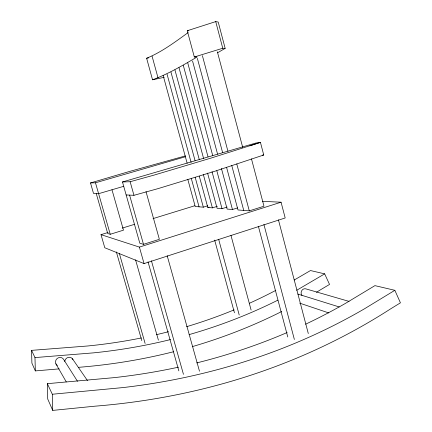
<?xml version="1.0" encoding="UTF-8"?>
<svg xmlns="http://www.w3.org/2000/svg" width="432" height="432" viewBox="0 0 432 432"><rect width="100%" height="100%" fill="white"/><g stroke="black" fill="none" stroke-linecap="round" stroke-linejoin="round"><path stroke-width="0.65" d="M188.158 32.573C175.003 42.082 161.708 52.061 146.621 58.25L152.545 79.796L164.236 77.323M47.326 383.675L47.72 399.017L52.736 410.4L94.975 406.177A855.014 704.651 46.8 0 0 390.512 308.934L400.437 302.827L394.843 290.309L364.284 308.912A833.463 687.247 47 0 1 122.623 387.617L52.321 394.243L47.326 383.675L114.242 377.633A782.897 652.239 46.8 0 0 178.47 367.168M152.545 79.796C168.183 73.991 182.698 65.443 197.046 57.019L194.324 57.002L187.277 30.742L215.719 21.6L218.219 22.054L225.164 48.373L217.744 52.666M316.424 292.297A679.622 580.289 46 0 0 320.971 289.51L329.54 284.434L324.67 273.866L298.339 289.316A663.115 566.384 46.2 0 1 296.617 290.282M294.176 280.044L310.489 270.545L324.67 273.866M146.005 191.619L159.365 239.312L143.5 244.334L139.811 243.216L122.477 181.969L255.782 143.046L260.431 142.366L263.741 154.996L214.79 171.261L157.977 188.649L133.963 195.307L126.149 194.951M249.917 145.805L260.431 142.366L211.221 158.026L154.197 175.063L130.135 181.732L122.477 181.969M108.076 232.475L101.007 234.652L104.787 247.757L144.067 263.59L285.19 217.971L281.065 202.203L262.294 201.339M226.66 167.67L237.989 209.957L249.286 210.865L263.979 206.215L251.467 158.863M101.007 234.652L139.396 247.099L281.065 202.203M207.565 173.113L217.085 208.273L222.021 208.667L227.156 207.063M216.81 170.743L227.14 209.083L232.459 209.509L237.53 207.916M123.763 186.3L98.604 193.693L93.523 193.46L90.499 182.941L129.233 171.536L185.409 155.903M199.303 176.234L207.808 207.49L212.393 207.862L217.355 206.318M96.266 193.585L107.73 233.512L110.246 234.274L123.487 230.175L111.98 189.761M187.785 179.323L195.226 206.512L203.326 207.166L207.743 205.794M207.808 207.49L209.088 207.095M194.324 57.002L222.755 48.249L225.164 48.373M122.213 228.118L134.422 224.354M153.058 218.608L194.827 205.735M90.499 182.941L95.477 182.79L185.377 156.762M146.621 58.25L148.592 57.888M262.402 155.137L263.741 154.996M141.404 337.948A631.125 542.727 45.9 0 1 87.674 345.983L31.563 350.363L31.898 363.128L35.332 370.91L59.157 368.874M31.563 350.363L34.981 357.588L93.452 352.868A663.115 566.384 46.2 0 0 170.575 339.552M187.277 30.742L188.406 30.877M394.843 290.309L374.922 285.638L345.535 303.34A782.897 652.239 46.8 0 1 305.597 324.205M349.024 301.379L306.061 288.938A3.996 3.623 -76.8 0 0 301.811 290.542A3.996 3.623 -76.8 0 0 301.957 295.369M297.891 294.079L339.223 306.947M299.722 303.161L328.779 312.925M72.344 358.625L87.48 380.619M77.485 381.283L63.806 359.721A4.477 4.223 -42.1 0 0 57.046 358.614A4.477 4.223 -42.1 0 0 57.343 365.467M55.885 363.83L66.269 381.893M119.389 253.616L145.12 343.472M116.365 251.932L141.788 340.61M95.477 182.79L110.246 234.274M135.567 259.837L158.404 340.162M129.589 195.107L143.5 244.334M148.036 261.862L178.848 370.872M139.396 247.099L144.067 263.59M130.135 181.732L133.963 195.307M151.421 260.782L183.46 374.333M167.173 255.701L199.487 371.228M152.064 56.138L158.02 77.863M218.635 239.258L239.225 315.009M170.948 72.058L195.048 160.607M214.655 240.1L234.457 312.784M167.049 74.147L191.117 162.394M195.183 177.314L203.326 207.166M163.166 75.519L187.153 163.269M191.236 178.222L199.055 206.82M230.974 235.424L251.116 310.057M183.281 65.297L207.997 156.767M212.026 171.693L222.021 208.667M178.999 67.64L203.688 158.792M174.928 69.887L199.314 159.7M203.38 174.668L212.393 207.862M192.548 61.004L217.582 154.148M221.432 168.475L232.459 209.509M187.736 62.872L212.782 155.795M236.779 163.933L249.286 210.865M202.387 55.631L227.934 151.238M231.757 165.542L243.745 210.422M197.365 58.374L222.647 152.707M263.914 224.489L294.37 339.471M217.377 51.829L242.698 147.366M258.385 226.368L287.777 336.971M278.424 219.807L308.308 333.563M215.719 21.6L222.755 48.249M52.321 394.243L52.736 410.4M34.981 357.588L35.332 370.91M287.177 332.516A782.897 652.239 46.8 0 1 196.679 362.929M281.74 311.483A679.622 580.289 46 0 1 192.38 346.604M173.777 351.68A679.622 580.289 46 0 1 78.327 367.346M277.868 300.159A663.115 566.384 46.2 0 1 189.113 334.611M275.789 290.374A631.125 542.727 45.9 0 1 249.545 303.21M234.122 309.868A631.125 542.727 45.9 0 1 186.613 326.673M168.529 331.7A631.125 542.727 45.9 0 1 156.352 334.692M64.692 361.449A4.455 4.201 -43.7 0 1 72.949 359.537"/></g></svg>
